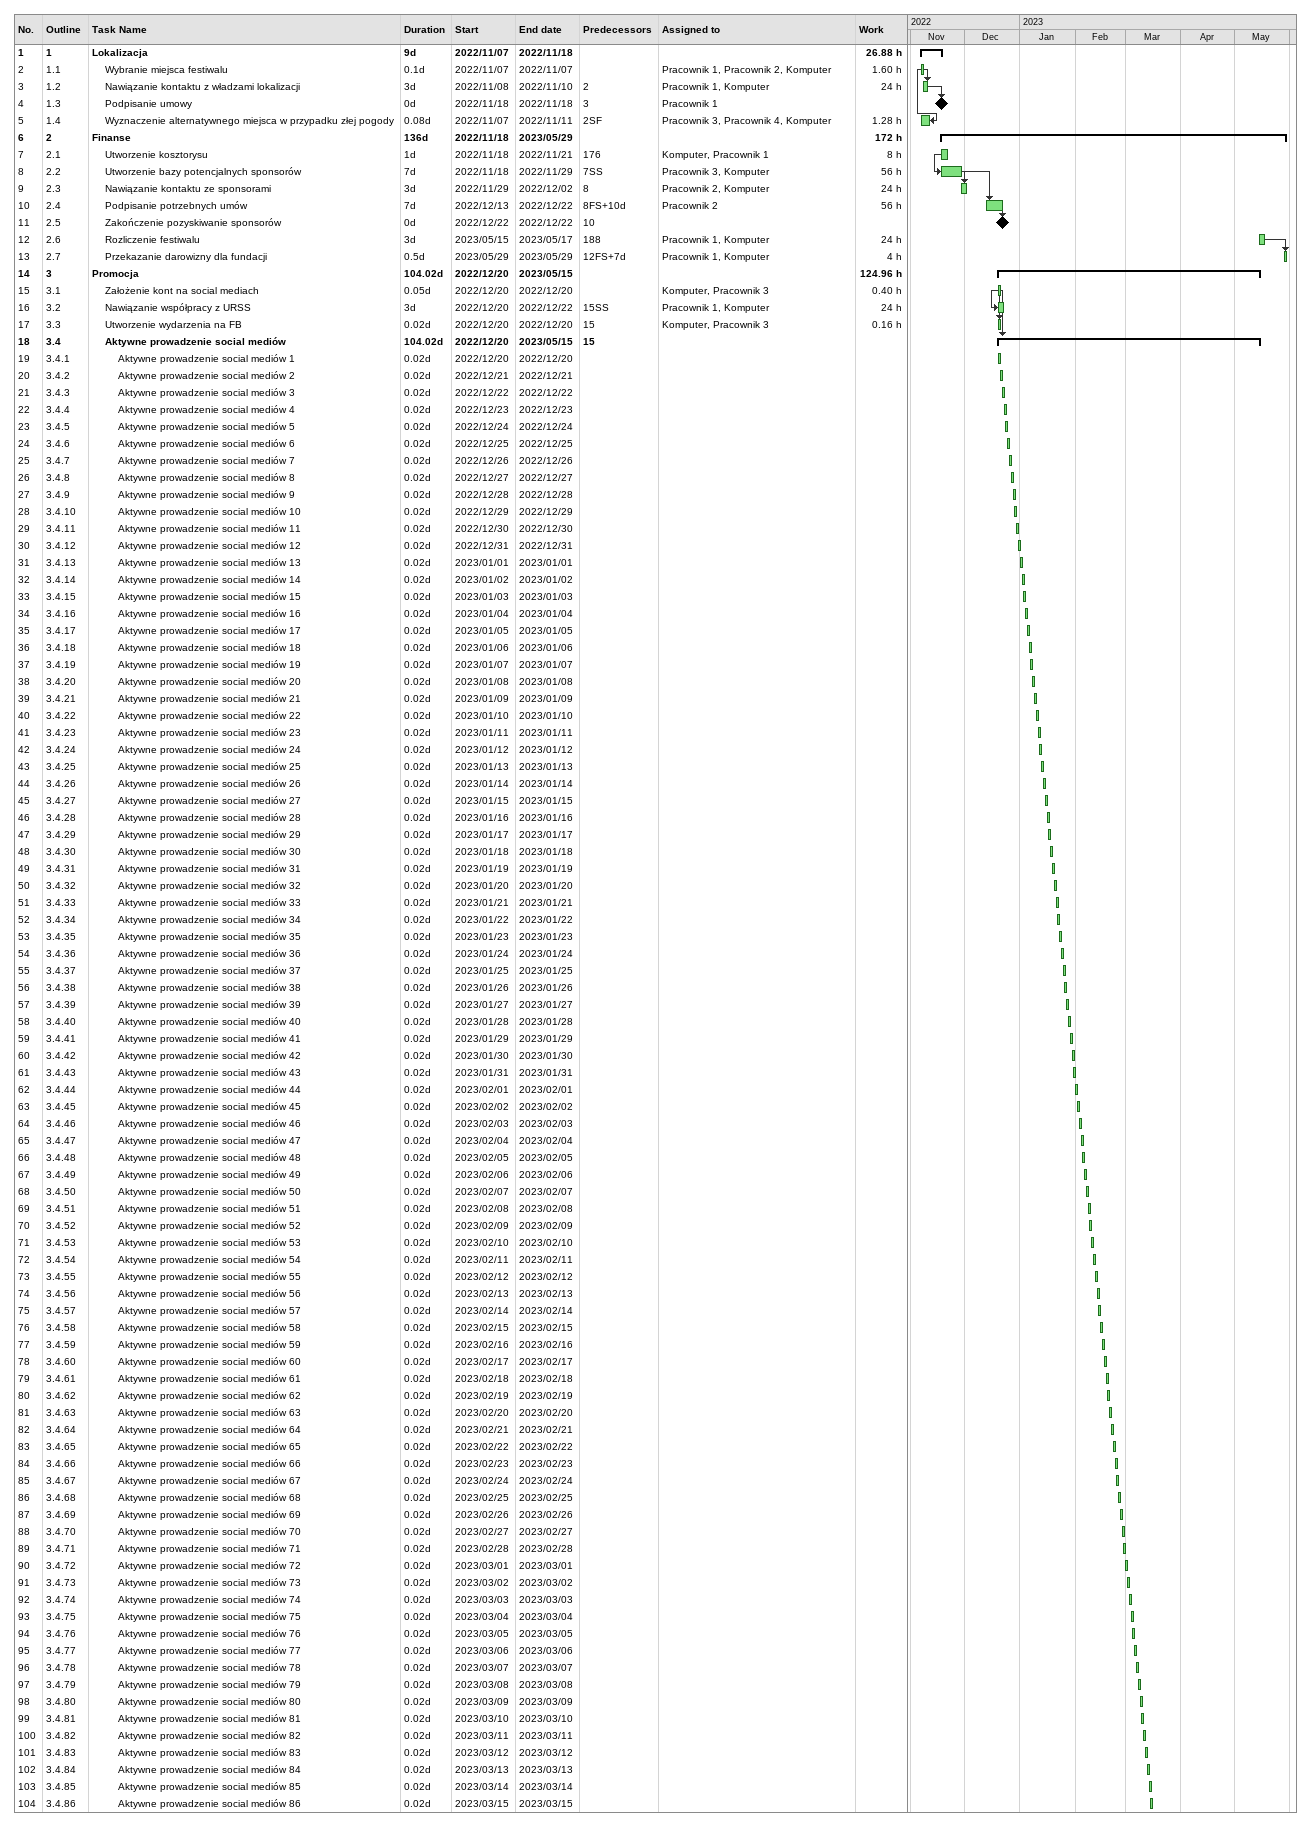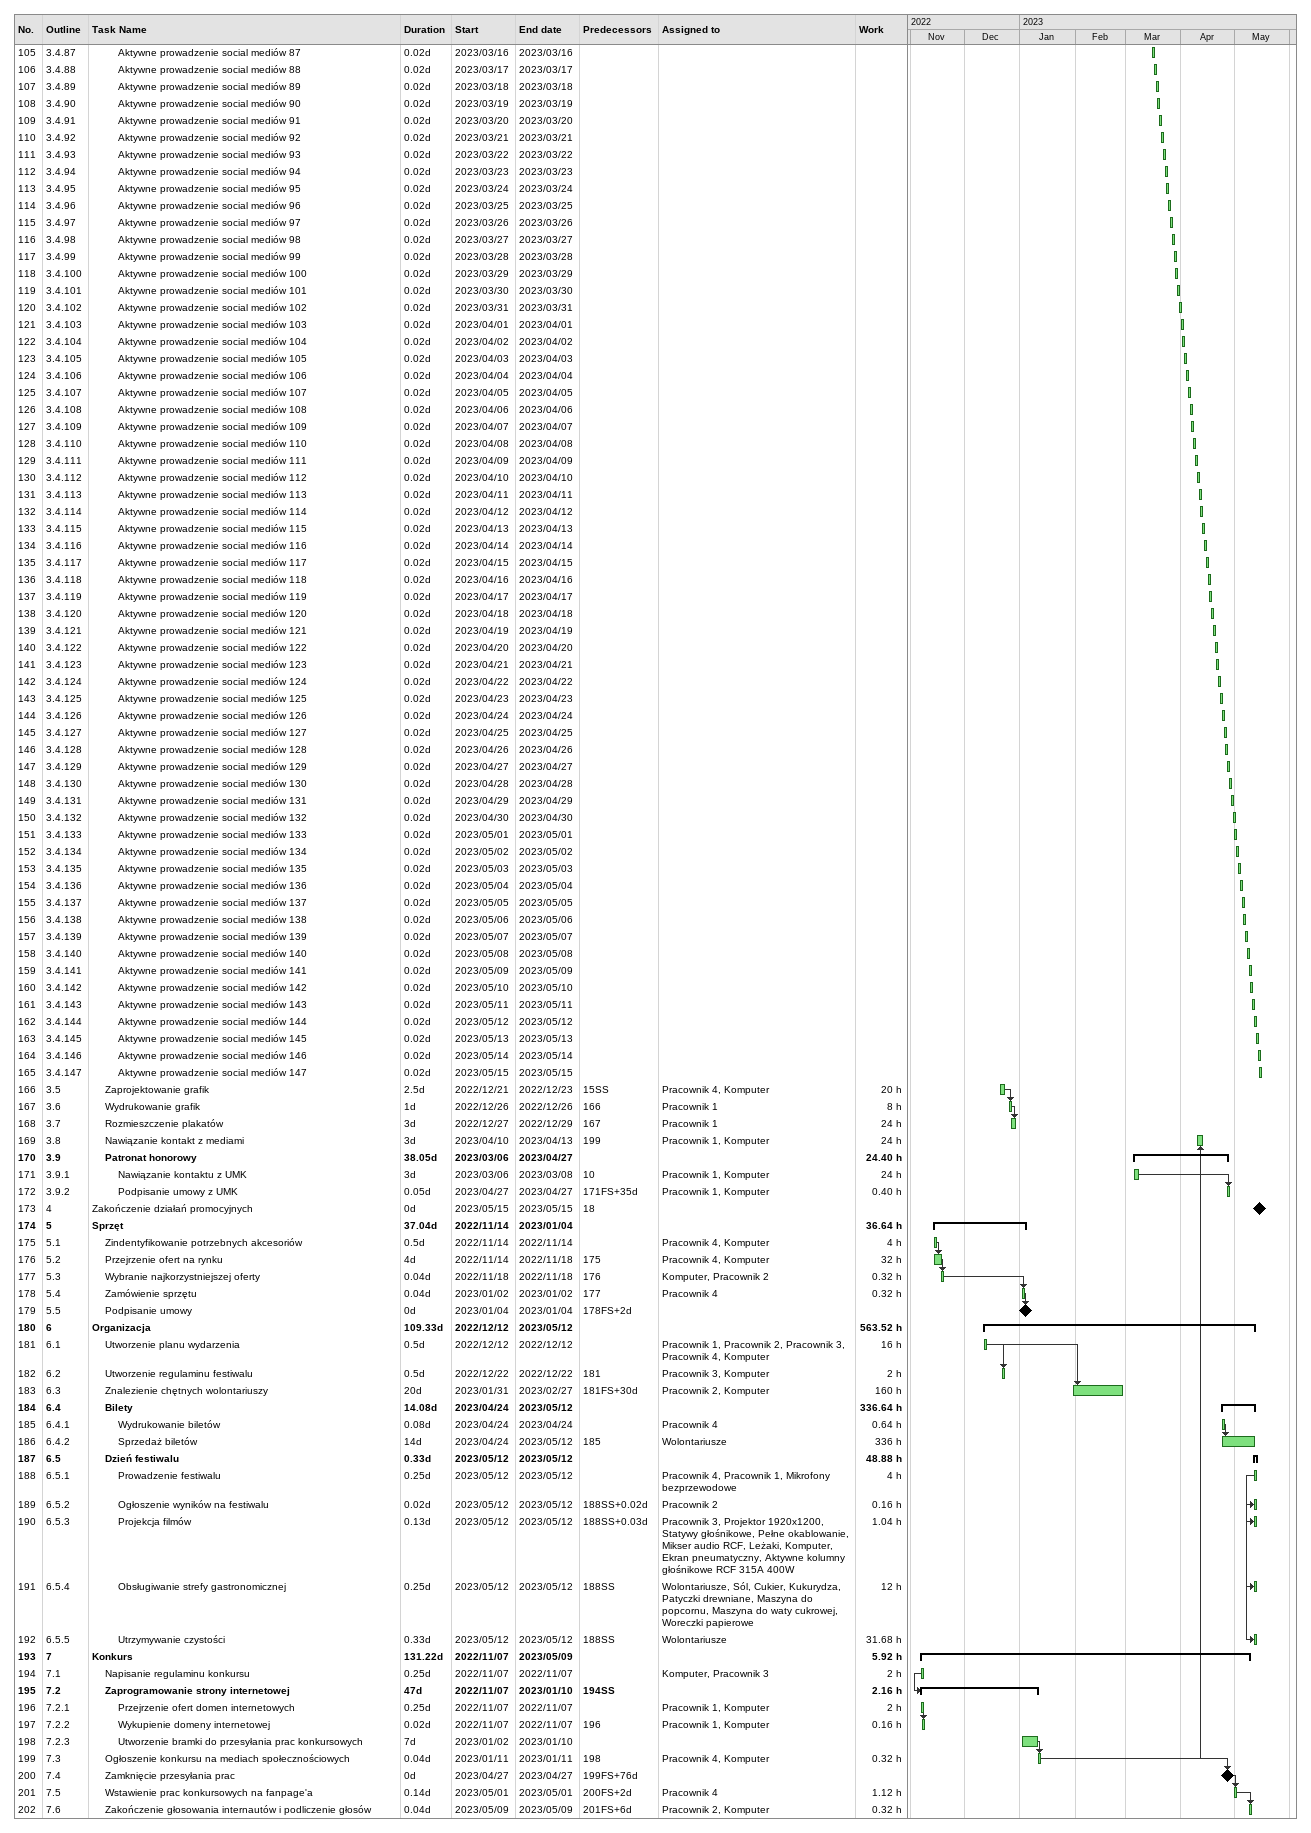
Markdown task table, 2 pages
| ID | WBS | Task | Duration | Start | Finish | Predecessors | Resources | Work (h) |
|---|---|---|---|---|---|---|---|---|
| 1 | 1 | **Lokalizacja** | 9d | 2022-11-07 | 2022-11-18 |  |  | 26.88 |
| 2 | 1.1 | Wybranie miejsca festiwalu | 0.1d | 2022-11-07 | 2022-11-07 |  | Pracownik 1, Pracownik 2, Komputer | 1.60 |
| 3 | 1.2 | Nawiązanie kontaktu z władzami lokalizacji | 3d | 2022-11-08 | 2022-11-10 | 2 | Pracownik 1, Komputer | 24 |
| 4 | 1.3 | Podpisanie umowy | 0d | 2022-11-18 | 2022-11-18 | 3 | Pracownik 1 |  |
| 5 | 1.4 | Wyznaczenie alternatywnego miejsca w przypadku złej pogody | 0.08d | 2022-11-07 | 2022-11-11 | 2SF | Pracownik 3, Pracownik 4, Komputer | 1.28 |
| 6 | 2 | **Finanse** | 136d | 2022-11-18 | 2023-05-29 |  |  | 172 |
| 7 | 2.1 | Utworzenie kosztorysu | 1d | 2022-11-18 | 2022-11-21 | 176 | Komputer, Pracownik 1 | 8 |
| 8 | 2.2 | Utworzenie bazy potencjalnych sponsorów | 7d | 2022-11-18 | 2022-11-29 | 7SS | Pracownik 3, Komputer | 56 |
| 9 | 2.3 | Nawiązanie kontaktu ze sponsorami | 3d | 2022-11-29 | 2022-12-02 | 8 | Pracownik 2, Komputer | 24 |
| 10 | 2.4 | Podpisanie potrzebnych umów | 7d | 2022-12-13 | 2022-12-22 | 8FS+10d | Pracownik 2 | 56 |
| 11 | 2.5 | Zakończenie pozyskiwanie sponsorów | 0d | 2022-12-22 | 2022-12-22 | 10 |  |  |
| 12 | 2.6 | Rozliczenie festiwalu | 3d | 2023-05-15 | 2023-05-17 | 188 | Pracownik 1, Komputer | 24 |
| 13 | 2.7 | Przekazanie darowizny dla fundacji | 0.5d | 2023-05-29 | 2023-05-29 | 12FS+7d | Pracownik 1, Komputer | 4 |
| 14 | 3 | **Promocja** | 104.02d | 2022-12-20 | 2023-05-15 |  |  | 124.96 |
| 15 | 3.1 | Założenie kont na social mediach | 0.05d | 2022-12-20 | 2022-12-20 |  | Komputer, Pracownik 3 | 0.40 |
| 16 | 3.2 | Nawiązanie współpracy z URSS | 3d | 2022-12-20 | 2022-12-22 | 15SS | Pracownik 1, Komputer | 24 |
| 17 | 3.3 | Utworzenie wydarzenia na FB | 0.02d | 2022-12-20 | 2022-12-20 | 15 | Komputer, Pracownik 3 | 0.16 |
| 18 | 3.4 | **Aktywne prowadzenie social mediów** | 104.02d | 2022-12-20 | 2023-05-15 | 15 |  |  |
| 19 | 3.4.1 | Aktywne prowadzenie social mediów 1 | 0.02d | 2022-12-20 | 2022-12-20 |  |  |  |
| 20 | 3.4.2 | Aktywne prowadzenie social mediów 2 | 0.02d | 2022-12-21 | 2022-12-21 |  |  |  |
| 21 | 3.4.3 | Aktywne prowadzenie social mediów 3 | 0.02d | 2022-12-22 | 2022-12-22 |  |  |  |
| 22 | 3.4.4 | Aktywne prowadzenie social mediów 4 | 0.02d | 2022-12-23 | 2022-12-23 |  |  |  |
| 23 | 3.4.5 | Aktywne prowadzenie social mediów 5 | 0.02d | 2022-12-24 | 2022-12-24 |  |  |  |
| 24 | 3.4.6 | Aktywne prowadzenie social mediów 6 | 0.02d | 2022-12-25 | 2022-12-25 |  |  |  |
| 25 | 3.4.7 | Aktywne prowadzenie social mediów 7 | 0.02d | 2022-12-26 | 2022-12-26 |  |  |  |
| 26 | 3.4.8 | Aktywne prowadzenie social mediów 8 | 0.02d | 2022-12-27 | 2022-12-27 |  |  |  |
| 27 | 3.4.9 | Aktywne prowadzenie social mediów 9 | 0.02d | 2022-12-28 | 2022-12-28 |  |  |  |
| 28 | 3.4.10 | Aktywne prowadzenie social mediów 10 | 0.02d | 2022-12-29 | 2022-12-29 |  |  |  |
| 29 | 3.4.11 | Aktywne prowadzenie social mediów 11 | 0.02d | 2022-12-30 | 2022-12-30 |  |  |  |
| 30 | 3.4.12 | Aktywne prowadzenie social mediów 12 | 0.02d | 2022-12-31 | 2022-12-31 |  |  |  |
| 31 | 3.4.13 | Aktywne prowadzenie social mediów 13 | 0.02d | 2023-01-01 | 2023-01-01 |  |  |  |
| 32 | 3.4.14 | Aktywne prowadzenie social mediów 14 | 0.02d | 2023-01-02 | 2023-01-02 |  |  |  |
| 33 | 3.4.15 | Aktywne prowadzenie social mediów 15 | 0.02d | 2023-01-03 | 2023-01-03 |  |  |  |
| 34 | 3.4.16 | Aktywne prowadzenie social mediów 16 | 0.02d | 2023-01-04 | 2023-01-04 |  |  |  |
| 35 | 3.4.17 | Aktywne prowadzenie social mediów 17 | 0.02d | 2023-01-05 | 2023-01-05 |  |  |  |
| 36 | 3.4.18 | Aktywne prowadzenie social mediów 18 | 0.02d | 2023-01-06 | 2023-01-06 |  |  |  |
| 37 | 3.4.19 | Aktywne prowadzenie social mediów 19 | 0.02d | 2023-01-07 | 2023-01-07 |  |  |  |
| 38 | 3.4.20 | Aktywne prowadzenie social mediów 20 | 0.02d | 2023-01-08 | 2023-01-08 |  |  |  |
| 39 | 3.4.21 | Aktywne prowadzenie social mediów 21 | 0.02d | 2023-01-09 | 2023-01-09 |  |  |  |
| 40 | 3.4.22 | Aktywne prowadzenie social mediów 22 | 0.02d | 2023-01-10 | 2023-01-10 |  |  |  |
| 41 | 3.4.23 | Aktywne prowadzenie social mediów 23 | 0.02d | 2023-01-11 | 2023-01-11 |  |  |  |
| 42 | 3.4.24 | Aktywne prowadzenie social mediów 24 | 0.02d | 2023-01-12 | 2023-01-12 |  |  |  |
| 43 | 3.4.25 | Aktywne prowadzenie social mediów 25 | 0.02d | 2023-01-13 | 2023-01-13 |  |  |  |
| 44 | 3.4.26 | Aktywne prowadzenie social mediów 26 | 0.02d | 2023-01-14 | 2023-01-14 |  |  |  |
| 45 | 3.4.27 | Aktywne prowadzenie social mediów 27 | 0.02d | 2023-01-15 | 2023-01-15 |  |  |  |
| 46 | 3.4.28 | Aktywne prowadzenie social mediów 28 | 0.02d | 2023-01-16 | 2023-01-16 |  |  |  |
| 47 | 3.4.29 | Aktywne prowadzenie social mediów 29 | 0.02d | 2023-01-17 | 2023-01-17 |  |  |  |
| 48 | 3.4.30 | Aktywne prowadzenie social mediów 30 | 0.02d | 2023-01-18 | 2023-01-18 |  |  |  |
| 49 | 3.4.31 | Aktywne prowadzenie social mediów 31 | 0.02d | 2023-01-19 | 2023-01-19 |  |  |  |
| 50 | 3.4.32 | Aktywne prowadzenie social mediów 32 | 0.02d | 2023-01-20 | 2023-01-20 |  |  |  |
| 51 | 3.4.33 | Aktywne prowadzenie social mediów 33 | 0.02d | 2023-01-21 | 2023-01-21 |  |  |  |
| 52 | 3.4.34 | Aktywne prowadzenie social mediów 34 | 0.02d | 2023-01-22 | 2023-01-22 |  |  |  |
| 53 | 3.4.35 | Aktywne prowadzenie social mediów 35 | 0.02d | 2023-01-23 | 2023-01-23 |  |  |  |
| 54 | 3.4.36 | Aktywne prowadzenie social mediów 36 | 0.02d | 2023-01-24 | 2023-01-24 |  |  |  |
| 55 | 3.4.37 | Aktywne prowadzenie social mediów 37 | 0.02d | 2023-01-25 | 2023-01-25 |  |  |  |
| 56 | 3.4.38 | Aktywne prowadzenie social mediów 38 | 0.02d | 2023-01-26 | 2023-01-26 |  |  |  |
| 57 | 3.4.39 | Aktywne prowadzenie social mediów 39 | 0.02d | 2023-01-27 | 2023-01-27 |  |  |  |
| 58 | 3.4.40 | Aktywne prowadzenie social mediów 40 | 0.02d | 2023-01-28 | 2023-01-28 |  |  |  |
| 59 | 3.4.41 | Aktywne prowadzenie social mediów 41 | 0.02d | 2023-01-29 | 2023-01-29 |  |  |  |
| 60 | 3.4.42 | Aktywne prowadzenie social mediów 42 | 0.02d | 2023-01-30 | 2023-01-30 |  |  |  |
| 61 | 3.4.43 | Aktywne prowadzenie social mediów 43 | 0.02d | 2023-01-31 | 2023-01-31 |  |  |  |
| 62 | 3.4.44 | Aktywne prowadzenie social mediów 44 | 0.02d | 2023-02-01 | 2023-02-01 |  |  |  |
| 63 | 3.4.45 | Aktywne prowadzenie social mediów 45 | 0.02d | 2023-02-02 | 2023-02-02 |  |  |  |
| 64 | 3.4.46 | Aktywne prowadzenie social mediów 46 | 0.02d | 2023-02-03 | 2023-02-03 |  |  |  |
| 65 | 3.4.47 | Aktywne prowadzenie social mediów 47 | 0.02d | 2023-02-04 | 2023-02-04 |  |  |  |
| 66 | 3.4.48 | Aktywne prowadzenie social mediów 48 | 0.02d | 2023-02-05 | 2023-02-05 |  |  |  |
| 67 | 3.4.49 | Aktywne prowadzenie social mediów 49 | 0.02d | 2023-02-06 | 2023-02-06 |  |  |  |
| 68 | 3.4.50 | Aktywne prowadzenie social mediów 50 | 0.02d | 2023-02-07 | 2023-02-07 |  |  |  |
| 69 | 3.4.51 | Aktywne prowadzenie social mediów 51 | 0.02d | 2023-02-08 | 2023-02-08 |  |  |  |
| 70 | 3.4.52 | Aktywne prowadzenie social mediów 52 | 0.02d | 2023-02-09 | 2023-02-09 |  |  |  |
| 71 | 3.4.53 | Aktywne prowadzenie social mediów 53 | 0.02d | 2023-02-10 | 2023-02-10 |  |  |  |
| 72 | 3.4.54 | Aktywne prowadzenie social mediów 54 | 0.02d | 2023-02-11 | 2023-02-11 |  |  |  |
| 73 | 3.4.55 | Aktywne prowadzenie social mediów 55 | 0.02d | 2023-02-12 | 2023-02-12 |  |  |  |
| 74 | 3.4.56 | Aktywne prowadzenie social mediów 56 | 0.02d | 2023-02-13 | 2023-02-13 |  |  |  |
| 75 | 3.4.57 | Aktywne prowadzenie social mediów 57 | 0.02d | 2023-02-14 | 2023-02-14 |  |  |  |
| 76 | 3.4.58 | Aktywne prowadzenie social mediów 58 | 0.02d | 2023-02-15 | 2023-02-15 |  |  |  |
| 77 | 3.4.59 | Aktywne prowadzenie social mediów 59 | 0.02d | 2023-02-16 | 2023-02-16 |  |  |  |
| 78 | 3.4.60 | Aktywne prowadzenie social mediów 60 | 0.02d | 2023-02-17 | 2023-02-17 |  |  |  |
| 79 | 3.4.61 | Aktywne prowadzenie social mediów 61 | 0.02d | 2023-02-18 | 2023-02-18 |  |  |  |
| 80 | 3.4.62 | Aktywne prowadzenie social mediów 62 | 0.02d | 2023-02-19 | 2023-02-19 |  |  |  |
| 81 | 3.4.63 | Aktywne prowadzenie social mediów 63 | 0.02d | 2023-02-20 | 2023-02-20 |  |  |  |
| 82 | 3.4.64 | Aktywne prowadzenie social mediów 64 | 0.02d | 2023-02-21 | 2023-02-21 |  |  |  |
| 83 | 3.4.65 | Aktywne prowadzenie social mediów 65 | 0.02d | 2023-02-22 | 2023-02-22 |  |  |  |
| 84 | 3.4.66 | Aktywne prowadzenie social mediów 66 | 0.02d | 2023-02-23 | 2023-02-23 |  |  |  |
| 85 | 3.4.67 | Aktywne prowadzenie social mediów 67 | 0.02d | 2023-02-24 | 2023-02-24 |  |  |  |
| 86 | 3.4.68 | Aktywne prowadzenie social mediów 68 | 0.02d | 2023-02-25 | 2023-02-25 |  |  |  |
| 87 | 3.4.69 | Aktywne prowadzenie social mediów 69 | 0.02d | 2023-02-26 | 2023-02-26 |  |  |  |
| 88 | 3.4.70 | Aktywne prowadzenie social mediów 70 | 0.02d | 2023-02-27 | 2023-02-27 |  |  |  |
| 89 | 3.4.71 | Aktywne prowadzenie social mediów 71 | 0.02d | 2023-02-28 | 2023-02-28 |  |  |  |
| 90 | 3.4.72 | Aktywne prowadzenie social mediów 72 | 0.02d | 2023-03-01 | 2023-03-01 |  |  |  |
| 91 | 3.4.73 | Aktywne prowadzenie social mediów 73 | 0.02d | 2023-03-02 | 2023-03-02 |  |  |  |
| 92 | 3.4.74 | Aktywne prowadzenie social mediów 74 | 0.02d | 2023-03-03 | 2023-03-03 |  |  |  |
| 93 | 3.4.75 | Aktywne prowadzenie social mediów 75 | 0.02d | 2023-03-04 | 2023-03-04 |  |  |  |
| 94 | 3.4.76 | Aktywne prowadzenie social mediów 76 | 0.02d | 2023-03-05 | 2023-03-05 |  |  |  |
| 95 | 3.4.77 | Aktywne prowadzenie social mediów 77 | 0.02d | 2023-03-06 | 2023-03-06 |  |  |  |
| 96 | 3.4.78 | Aktywne prowadzenie social mediów 78 | 0.02d | 2023-03-07 | 2023-03-07 |  |  |  |
| 97 | 3.4.79 | Aktywne prowadzenie social mediów 79 | 0.02d | 2023-03-08 | 2023-03-08 |  |  |  |
| 98 | 3.4.80 | Aktywne prowadzenie social mediów 80 | 0.02d | 2023-03-09 | 2023-03-09 |  |  |  |
| 99 | 3.4.81 | Aktywne prowadzenie social mediów 81 | 0.02d | 2023-03-10 | 2023-03-10 |  |  |  |
| 100 | 3.4.82 | Aktywne prowadzenie social mediów 82 | 0.02d | 2023-03-11 | 2023-03-11 |  |  |  |
| 101 | 3.4.83 | Aktywne prowadzenie social mediów 83 | 0.02d | 2023-03-12 | 2023-03-12 |  |  |  |
| 102 | 3.4.84 | Aktywne prowadzenie social mediów 84 | 0.02d | 2023-03-13 | 2023-03-13 |  |  |  |
| 103 | 3.4.85 | Aktywne prowadzenie social mediów 85 | 0.02d | 2023-03-14 | 2023-03-14 |  |  |  |
| 104 | 3.4.86 | Aktywne prowadzenie social mediów 86 | 0.02d | 2023-03-15 | 2023-03-15 |  |  |  |
| 105 | 3.4.87 | Aktywne prowadzenie social mediów 87 | 0.02d | 2023-03-16 | 2023-03-16 |  |  |  |
| 106 | 3.4.88 | Aktywne prowadzenie social mediów 88 | 0.02d | 2023-03-17 | 2023-03-17 |  |  |  |
| 107 | 3.4.89 | Aktywne prowadzenie social mediów 89 | 0.02d | 2023-03-18 | 2023-03-18 |  |  |  |
| 108 | 3.4.90 | Aktywne prowadzenie social mediów 90 | 0.02d | 2023-03-19 | 2023-03-19 |  |  |  |
| 109 | 3.4.91 | Aktywne prowadzenie social mediów 91 | 0.02d | 2023-03-20 | 2023-03-20 |  |  |  |
| 110 | 3.4.92 | Aktywne prowadzenie social mediów 92 | 0.02d | 2023-03-21 | 2023-03-21 |  |  |  |
| 111 | 3.4.93 | Aktywne prowadzenie social mediów 93 | 0.02d | 2023-03-22 | 2023-03-22 |  |  |  |
| 112 | 3.4.94 | Aktywne prowadzenie social mediów 94 | 0.02d | 2023-03-23 | 2023-03-23 |  |  |  |
| 113 | 3.4.95 | Aktywne prowadzenie social mediów 95 | 0.02d | 2023-03-24 | 2023-03-24 |  |  |  |
| 114 | 3.4.96 | Aktywne prowadzenie social mediów 96 | 0.02d | 2023-03-25 | 2023-03-25 |  |  |  |
| 115 | 3.4.97 | Aktywne prowadzenie social mediów 97 | 0.02d | 2023-03-26 | 2023-03-26 |  |  |  |
| 116 | 3.4.98 | Aktywne prowadzenie social mediów 98 | 0.02d | 2023-03-27 | 2023-03-27 |  |  |  |
| 117 | 3.4.99 | Aktywne prowadzenie social mediów 99 | 0.02d | 2023-03-28 | 2023-03-28 |  |  |  |
| 118 | 3.4.100 | Aktywne prowadzenie social mediów 100 | 0.02d | 2023-03-29 | 2023-03-29 |  |  |  |
| 119 | 3.4.101 | Aktywne prowadzenie social mediów 101 | 0.02d | 2023-03-30 | 2023-03-30 |  |  |  |
| 120 | 3.4.102 | Aktywne prowadzenie social mediów 102 | 0.02d | 2023-03-31 | 2023-03-31 |  |  |  |
| 121 | 3.4.103 | Aktywne prowadzenie social mediów 103 | 0.02d | 2023-04-01 | 2023-04-01 |  |  |  |
| 122 | 3.4.104 | Aktywne prowadzenie social mediów 104 | 0.02d | 2023-04-02 | 2023-04-02 |  |  |  |
| 123 | 3.4.105 | Aktywne prowadzenie social mediów 105 | 0.02d | 2023-04-03 | 2023-04-03 |  |  |  |
| 124 | 3.4.106 | Aktywne prowadzenie social mediów 106 | 0.02d | 2023-04-04 | 2023-04-04 |  |  |  |
| 125 | 3.4.107 | Aktywne prowadzenie social mediów 107 | 0.02d | 2023-04-05 | 2023-04-05 |  |  |  |
| 126 | 3.4.108 | Aktywne prowadzenie social mediów 108 | 0.02d | 2023-04-06 | 2023-04-06 |  |  |  |
| 127 | 3.4.109 | Aktywne prowadzenie social mediów 109 | 0.02d | 2023-04-07 | 2023-04-07 |  |  |  |
| 128 | 3.4.110 | Aktywne prowadzenie social mediów 110 | 0.02d | 2023-04-08 | 2023-04-08 |  |  |  |
| 129 | 3.4.111 | Aktywne prowadzenie social mediów 111 | 0.02d | 2023-04-09 | 2023-04-09 |  |  |  |
| 130 | 3.4.112 | Aktywne prowadzenie social mediów 112 | 0.02d | 2023-04-10 | 2023-04-10 |  |  |  |
| 131 | 3.4.113 | Aktywne prowadzenie social mediów 113 | 0.02d | 2023-04-11 | 2023-04-11 |  |  |  |
| 132 | 3.4.114 | Aktywne prowadzenie social mediów 114 | 0.02d | 2023-04-12 | 2023-04-12 |  |  |  |
| 133 | 3.4.115 | Aktywne prowadzenie social mediów 115 | 0.02d | 2023-04-13 | 2023-04-13 |  |  |  |
| 134 | 3.4.116 | Aktywne prowadzenie social mediów 116 | 0.02d | 2023-04-14 | 2023-04-14 |  |  |  |
| 135 | 3.4.117 | Aktywne prowadzenie social mediów 117 | 0.02d | 2023-04-15 | 2023-04-15 |  |  |  |
| 136 | 3.4.118 | Aktywne prowadzenie social mediów 118 | 0.02d | 2023-04-16 | 2023-04-16 |  |  |  |
| 137 | 3.4.119 | Aktywne prowadzenie social mediów 119 | 0.02d | 2023-04-17 | 2023-04-17 |  |  |  |
| 138 | 3.4.120 | Aktywne prowadzenie social mediów 120 | 0.02d | 2023-04-18 | 2023-04-18 |  |  |  |
| 139 | 3.4.121 | Aktywne prowadzenie social mediów 121 | 0.02d | 2023-04-19 | 2023-04-19 |  |  |  |
| 140 | 3.4.122 | Aktywne prowadzenie social mediów 122 | 0.02d | 2023-04-20 | 2023-04-20 |  |  |  |
| 141 | 3.4.123 | Aktywne prowadzenie social mediów 123 | 0.02d | 2023-04-21 | 2023-04-21 |  |  |  |
| 142 | 3.4.124 | Aktywne prowadzenie social mediów 124 | 0.02d | 2023-04-22 | 2023-04-22 |  |  |  |
| 143 | 3.4.125 | Aktywne prowadzenie social mediów 125 | 0.02d | 2023-04-23 | 2023-04-23 |  |  |  |
| 144 | 3.4.126 | Aktywne prowadzenie social mediów 126 | 0.02d | 2023-04-24 | 2023-04-24 |  |  |  |
| 145 | 3.4.127 | Aktywne prowadzenie social mediów 127 | 0.02d | 2023-04-25 | 2023-04-25 |  |  |  |
| 146 | 3.4.128 | Aktywne prowadzenie social mediów 128 | 0.02d | 2023-04-26 | 2023-04-26 |  |  |  |
| 147 | 3.4.129 | Aktywne prowadzenie social mediów 129 | 0.02d | 2023-04-27 | 2023-04-27 |  |  |  |
| 148 | 3.4.130 | Aktywne prowadzenie social mediów 130 | 0.02d | 2023-04-28 | 2023-04-28 |  |  |  |
| 149 | 3.4.131 | Aktywne prowadzenie social mediów 131 | 0.02d | 2023-04-29 | 2023-04-29 |  |  |  |
| 150 | 3.4.132 | Aktywne prowadzenie social mediów 132 | 0.02d | 2023-04-30 | 2023-04-30 |  |  |  |
| 151 | 3.4.133 | Aktywne prowadzenie social mediów 133 | 0.02d | 2023-05-01 | 2023-05-01 |  |  |  |
| 152 | 3.4.134 | Aktywne prowadzenie social mediów 134 | 0.02d | 2023-05-02 | 2023-05-02 |  |  |  |
| 153 | 3.4.135 | Aktywne prowadzenie social mediów 135 | 0.02d | 2023-05-03 | 2023-05-03 |  |  |  |
| 154 | 3.4.136 | Aktywne prowadzenie social mediów 136 | 0.02d | 2023-05-04 | 2023-05-04 |  |  |  |
| 155 | 3.4.137 | Aktywne prowadzenie social mediów 137 | 0.02d | 2023-05-05 | 2023-05-05 |  |  |  |
| 156 | 3.4.138 | Aktywne prowadzenie social mediów 138 | 0.02d | 2023-05-06 | 2023-05-06 |  |  |  |
| 157 | 3.4.139 | Aktywne prowadzenie social mediów 139 | 0.02d | 2023-05-07 | 2023-05-07 |  |  |  |
| 158 | 3.4.140 | Aktywne prowadzenie social mediów 140 | 0.02d | 2023-05-08 | 2023-05-08 |  |  |  |
| 159 | 3.4.141 | Aktywne prowadzenie social mediów 141 | 0.02d | 2023-05-09 | 2023-05-09 |  |  |  |
| 160 | 3.4.142 | Aktywne prowadzenie social mediów 142 | 0.02d | 2023-05-10 | 2023-05-10 |  |  |  |
| 161 | 3.4.143 | Aktywne prowadzenie social mediów 143 | 0.02d | 2023-05-11 | 2023-05-11 |  |  |  |
| 162 | 3.4.144 | Aktywne prowadzenie social mediów 144 | 0.02d | 2023-05-12 | 2023-05-12 |  |  |  |
| 163 | 3.4.145 | Aktywne prowadzenie social mediów 145 | 0.02d | 2023-05-13 | 2023-05-13 |  |  |  |
| 164 | 3.4.146 | Aktywne prowadzenie social mediów 146 | 0.02d | 2023-05-14 | 2023-05-14 |  |  |  |
| 165 | 3.4.147 | Aktywne prowadzenie social mediów 147 | 0.02d | 2023-05-15 | 2023-05-15 |  |  |  |
| 166 | 3.5 | Zaprojektowanie grafik | 2.5d | 2022-12-21 | 2022-12-23 | 15SS | Pracownik 4, Komputer | 20 |
| 167 | 3.6 | Wydrukowanie grafik | 1d | 2022-12-26 | 2022-12-26 | 166 | Pracownik 1 | 8 |
| 168 | 3.7 | Rozmieszczenie plakatów | 3d | 2022-12-27 | 2022-12-29 | 167 | Pracownik 1 | 24 |
| 169 | 3.8 | Nawiązanie kontakt z mediami | 3d | 2023-04-10 | 2023-04-13 | 199 | Pracownik 1, Komputer | 24 |
| 170 | 3.9 | **Patronat honorowy** | 38.05d | 2023-03-06 | 2023-04-27 |  |  | 24.40 |
| 171 | 3.9.1 | Nawiązanie kontaktu z UMK | 3d | 2023-03-06 | 2023-03-08 | 10 | Pracownik 1, Komputer | 24 |
| 172 | 3.9.2 | Podpisanie umowy z UMK | 0.05d | 2023-04-27 | 2023-04-27 | 171FS+35d | Pracownik 1, Komputer | 0.40 |
| 173 | 4 | Zakończenie działań promocyjnych | 0d | 2023-05-15 | 2023-05-15 | 18 |  |  |
| 174 | 5 | **Sprzęt** | 37.04d | 2022-11-14 | 2023-01-04 |  |  | 36.64 |
| 175 | 5.1 | Zindentyfikowanie potrzebnych akcesoriów | 0.5d | 2022-11-14 | 2022-11-14 |  | Pracownik 4, Komputer | 4 |
| 176 | 5.2 | Przejrzenie ofert na rynku | 4d | 2022-11-14 | 2022-11-18 | 175 | Pracownik 4, Komputer | 32 |
| 177 | 5.3 | Wybranie najkorzystniejszej oferty | 0.04d | 2022-11-18 | 2022-11-18 | 176 | Komputer, Pracownik 2 | 0.32 |
| 178 | 5.4 | Zamówienie sprzętu | 0.04d | 2023-01-02 | 2023-01-02 | 177 | Pracownik 4 | 0.32 |
| 179 | 5.5 | Podpisanie umowy | 0d | 2023-01-04 | 2023-01-04 | 178FS+2d |  |  |
| 180 | 6 | **Organizacja** | 109.33d | 2022-12-12 | 2023-05-12 |  |  | 563.52 |
| 181 | 6.1 | Utworzenie planu wydarzenia | 0.5d | 2022-12-12 | 2022-12-12 |  | Pracownik 1, Pracownik 2, Pracownik 3, Pracownik 4, Komputer | 16 |
| 182 | 6.2 | Utworzenie regulaminu festiwalu | 0.5d | 2022-12-22 | 2022-12-22 | 181 | Pracownik 3, Komputer | 2 |
| 183 | 6.3 | Znalezienie chętnych wolontariuszy | 20d | 2023-01-31 | 2023-02-27 | 181FS+30d | Pracownik 2, Komputer | 160 |
| 184 | 6.4 | **Bilety** | 14.08d | 2023-04-24 | 2023-05-12 |  |  | 336.64 |
| 185 | 6.4.1 | Wydrukowanie biletów | 0.08d | 2023-04-24 | 2023-04-24 |  | Pracownik 4 | 0.64 |
| 186 | 6.4.2 | Sprzedaż biletów | 14d | 2023-04-24 | 2023-05-12 | 185 | Wolontariusze | 336 |
| 187 | 6.5 | **Dzień festiwalu** | 0.33d | 2023-05-12 | 2023-05-12 |  |  | 48.88 |
| 188 | 6.5.1 | Prowadzenie festiwalu | 0.25d | 2023-05-12 | 2023-05-12 |  | Pracownik 4, Pracownik 1, Mikrofony bezprzewodowe | 4 |
| 189 | 6.5.2 | Ogłoszenie wyników na festiwalu | 0.02d | 2023-05-12 | 2023-05-12 | 188SS+0.02d | Pracownik 2 | 0.16 |
| 190 | 6.5.3 | Projekcja filmów | 0.13d | 2023-05-12 | 2023-05-12 | 188SS+0.03d | Pracownik 3, Projektor 1920x1200, Statywy głośnikowe, Pełne okablowanie, Mikser audio RCF, Leżaki, Komputer, Ekran pneumatyczny, Aktywne kolumny głośnikowe RCF 315A 400W | 1.04 |
| 191 | 6.5.4 | Obsługiwanie strefy gastronomicznej | 0.25d | 2023-05-12 | 2023-05-12 | 188SS | Wolontariusze, Sól, Cukier, Kukurydza, Patyczki drewniane, Maszyna do popcornu, Maszyna do waty cukrowej, Woreczki papierowe | 12 |
| 192 | 6.5.5 | Utrzymywanie czystości | 0.33d | 2023-05-12 | 2023-05-12 | 188SS | Wolontariusze | 31.68 |
| 193 | 7 | **Konkurs** | 131.22d | 2022-11-07 | 2023-05-09 |  |  | 5.92 |
| 194 | 7.1 | Napisanie regulaminu konkursu | 0.25d | 2022-11-07 | 2022-11-07 |  | Komputer, Pracownik 3 | 2 |
| 195 | 7.2 | **Zaprogramowanie strony internetowej** | 47d | 2022-11-07 | 2023-01-10 | 194SS |  | 2.16 |
| 196 | 7.2.1 | Przejrzenie ofert domen internetowych | 0.25d | 2022-11-07 | 2022-11-07 |  | Pracownik 1, Komputer | 2 |
| 197 | 7.2.2 | Wykupienie domeny internetowej | 0.02d | 2022-11-07 | 2022-11-07 | 196 | Pracownik 1, Komputer | 0.16 |
| 198 | 7.2.3 | Utworzenie bramki do przesyłania prac konkursowych | 7d | 2023-01-02 | 2023-01-10 |  |  |  |
| 199 | 7.3 | Ogłoszenie konkursu na mediach społecznościowych | 0.04d | 2023-01-11 | 2023-01-11 | 198 | Pracownik 4, Komputer | 0.32 |
| 200 | 7.4 | Zamknięcie przesyłania prac | 0d | 2023-04-27 | 2023-04-27 | 199FS+76d |  |  |
| 201 | 7.5 | Wstawienie prac konkursowych na fanpage'a | 0.14d | 2023-05-01 | 2023-05-01 | 200FS+2d | Pracownik 4 | 1.12 |
| 202 | 7.6 | Zakończenie głosowania internautów i podliczenie głosów | 0.04d | 2023-05-09 | 2023-05-09 | 201FS+6d | Pracownik 2, Komputer | 0.32 |
